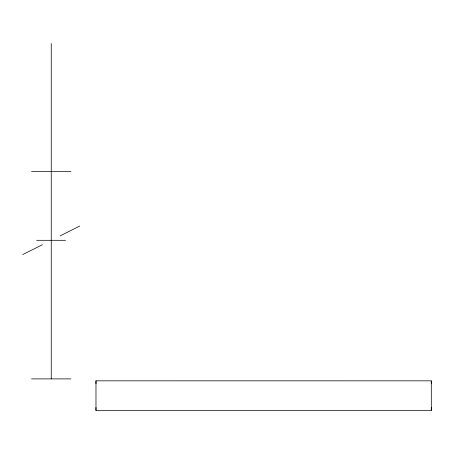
<?xml version="1.0" encoding="UTF-8"?>
<svg xmlns="http://www.w3.org/2000/svg" width="454" height="454" viewBox="0 0 454 454"><rect width="100%" height="100%" fill="white"/><g stroke="black" fill="none" stroke-linecap="round" stroke-linejoin="round"><path stroke-width="0.68" d="M95.976 410.41L95.976 380.827L431.3 380.844L431.3 410.433L95.976 410.41L95.976 407.459M22.7 254.581L42.426 244.717M60.07 235.898L79.79 226.035M31.519 171.516L70.972 171.516M36.615 240.308L65.546 240.308M31.519 378.891L70.972 378.891M431.3 380.883L431.3 383.795M431.3 410.433L431.3 407.482M95.976 380.827L95.976 383.778M51.245 43.567L51.245 378.891"/></g></svg>
